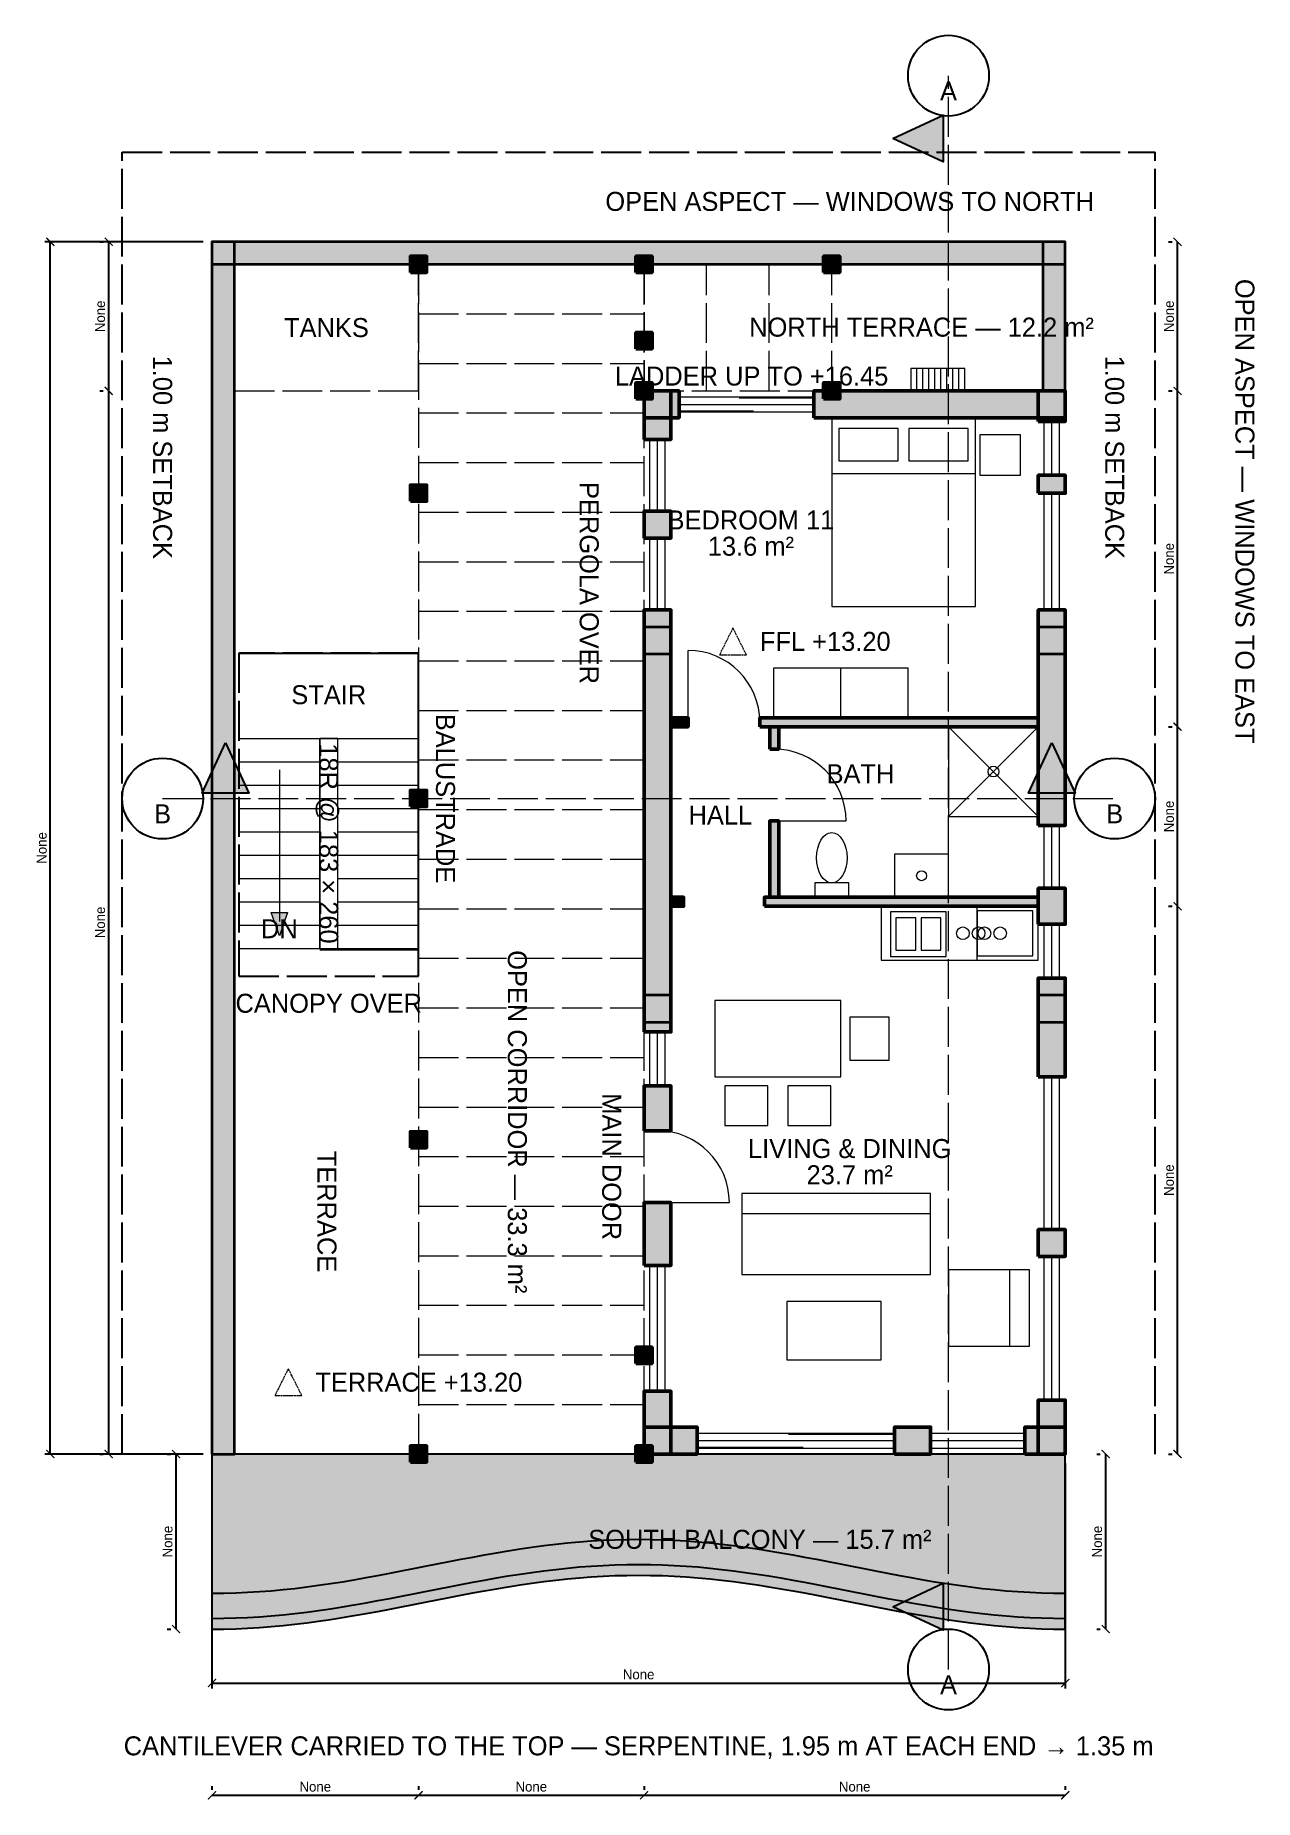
# Model space of a CAD drawing. Header units: millimetres. Extents: x 10533 to 24109, y -350 to 19300.
import ezdxf
from ezdxf.enums import TextEntityAlignment as Align

# ---------------------------------------------------------------- set-up
doc = ezdxf.new("R2010")
doc.units = ezdxf.units.MM
doc.header["$LTSCALE"] = 20
doc.linetypes.add('DASHDOT', pattern=[3.556, 2.54, -0.508, 0, -0.508])
doc.linetypes.add('DASHED', pattern=[1.524, 1.27, -0.254])
for name, color, linetype, lineweight in [('A-ANNO-DIMS', 5, 'CONTINUOUS', 13), ('A-ANNO-PATT', 8, 'CONTINUOUS', 9), ('A-ANNO-SYMB', 5, 'DASHED', 13), ('A-ANNO-TEXT', 7, 'CONTINUOUS', 13), ('A-DOOR', 3, 'CONTINUOUS', 18), ('A-EQPM', 6, 'CONTINUOUS', 13), ('A-FLOR', 7, 'CONTINUOUS', 25), ('A-FLOR-OVER', 7, 'CONTINUOUS', 25), ('A-FLOR-STRS', 2, 'CONTINUOUS', 18), ('A-FURN', 6, 'CONTINUOUS', 13), ('A-GLAZ', 4, 'CONTINUOUS', 18), ('A-WALL', 7, 'CONTINUOUS', 50), ('A-WALL-PATT', 7, 'CONTINUOUS', 9), ('A-WALL-PRHT', 9, 'CONTINUOUS', 35), ('G-ANNO-BNDY', 1, 'DASHDOT', 25), ('L-SITE', 3, 'CONTINUOUS', 18), ('S-COLS', 7, 'CONTINUOUS', 35)]:
    doc.layers.add(name, color=color, linetype=linetype, lineweight=lineweight)
doc.dimstyles.new('ARCH', dxfattribs={"dimtxt": 2.2, "dimasz": 1.8, "dimexe": 1.2, "dimexo": 2, "dimgap": 0.8, "dimtad": 1, "dimlfac": 0.001, "dimblk": 'ARCHTICK', "dimcen": 2.5, "dimazin": 3, "dimtfac": 1, "dimtmove": 0, "dimatfit": 3})

# ---------------------------------------------------------------- blocks, each defined once
blk = doc.blocks.new('_ARCHTICK')
at = {"color": 0, "linetype": 'BYBLOCK', "const_width": 0.15}
blk.add_lwpolyline([(-0.5, -0.5), (0.5, 0.5)], dxfattribs=at)

msp = doc.modelspace()

# ---------------------------------------------------------------- hatches: boundary and pattern name
at = {"layer": 'A-ANNO-PATT'}
for points in [[(20080, 18150), (20640, 18410), (20640, 17890)], [(12650, 11420), (12910, 10860), (12390, 10860)], [(21850, 11420), (22110, 10860), (21590, 10860)], [(13250, 9270), (13160, 9530), (13340, 9530)], [(12500, 3500), (12500, 1550), (12631.944, 1551.142), (12763.889, 1554.558), (12895.833, 1560.222), (13027.778, 1568.092), (13159.722, 1578.108), (13291.667, 1590.192), (13423.611, 1604.254), (13555.556, 1620.187), (13687.5, 1637.868), (13819.444, 1657.164), (13951.389, 1677.927), (14083.333, 1700), (14215.278, 1723.215), (14347.222, 1747.394), (14479.167, 1772.354), (14611.111, 1797.906), (14743.056, 1823.853), (14875, 1850), (15006.944, 1876.147), (15138.889, 1902.094), (15270.833, 1927.646), (15402.778, 1952.606), (15534.722, 1976.785), (15666.667, 2000), (15798.611, 2022.073), (15930.556, 2042.836), (16062.5, 2062.132), (16194.444, 2079.813), (16326.389, 2095.746), (16458.333, 2109.808), (16590.278, 2121.892), (16722.222, 2131.908), (16854.167, 2139.778), (16986.111, 2145.442), (17118.056, 2148.858), (17250, 2150), (17381.944, 2148.858), (17513.889, 2145.442), (17645.833, 2139.778), (17777.778, 2131.908), (17909.722, 2121.892), (18041.667, 2109.808), (18173.611, 2095.746), (18305.556, 2079.813), (18437.5, 2062.132), (18569.444, 2042.836), (18701.389, 2022.073), (18833.333, 2000), (18965.278, 1976.785), (19097.222, 1952.606), (19229.167, 1927.646), (19361.111, 1902.094), (19493.056, 1876.147), (19625, 1850), (19756.944, 1823.853), (19888.889, 1797.906), (20020.833, 1772.354), (20152.778, 1747.394), (20284.722, 1723.215), (20416.667, 1700), (20548.611, 1677.927), (20680.556, 1657.164), (20812.5, 1637.868), (20944.444, 1620.187), (21076.389, 1604.254), (21208.333, 1590.192), (21340.278, 1578.108), (21472.222, 1568.092), (21604.167, 1560.222), (21736.111, 1554.558), (21868.056, 1551.142), (22000, 1550), (22000, 3500)], [(20080, 1800), (20640, 2060), (20640, 1540)]]:
    msp.add_hatch(color=7, dxfattribs=at).paths.add_polyline_path(points)
at = {"layer": 'A-WALL-PATT'}
for points in [[(12500, 3500), (12750, 3500), (12750, 17000), (12500, 17000)], [(12500, 16750), (22000, 16750), (22000, 17000), (12500, 17000)], [(21750, 15340), (22000, 15340), (22000, 17000), (21750, 17000)], [(14710, 16660), (14890, 16660), (14890, 16840), (14710, 16840)], [(17220, 16660), (17400, 16660), (17400, 16840), (17220, 16840)], [(17220, 16660), (17400, 16660), (17400, 16840), (17220, 16840)], [(19310, 16660), (19490, 16660), (19490, 16840), (19310, 16840)], [(17220, 15810), (17400, 15810), (17400, 15990), (17220, 15990)], [(17220, 15250), (17400, 15250), (17400, 15430), (17220, 15430)], [(17310, 14800), (17610, 14800), (17610, 15340), (17310, 15340)], [(17310, 15040), (17700, 15040), (17700, 15340), (17310, 15340)], [(19200, 15040), (22000, 15040), (22000, 15340), (19200, 15340)], [(19310, 15250), (19490, 15250), (19490, 15430), (19310, 15430)], [(21700, 15000), (22000, 15000), (22000, 15340), (21700, 15340)], [(21700, 14200), (22000, 14200), (22000, 14400), (21700, 14400)], [(14710, 14110), (14890, 14110), (14890, 14290), (14710, 14290)], [(17310, 13700), (17610, 13700), (17610, 14000), (17310, 14000)], [(17310, 8200), (17610, 8200), (17610, 12900), (17310, 12900)], [(21700, 10500), (22000, 10500), (22000, 12900), (21700, 12900)], [(17610, 11600), (17800, 11600), (17800, 11700), (17610, 11700)], [(18600, 11600), (21700, 11600), (21700, 11700), (18600, 11700)], [(18710, 11350), (18810, 11350), (18810, 11600), (18710, 11600)], [(14710, 10710), (14890, 10710), (14890, 10890), (14710, 10890)], [(18710, 9700), (18810, 9700), (18810, 10550), (18710, 10550)], [(17610, 9600), (17750, 9600), (17750, 9700), (17610, 9700)], [(18650, 9600), (21700, 9600), (21700, 9700), (18650, 9700)], [(21700, 9400), (22000, 9400), (22000, 9800), (21700, 9800)], [(21700, 7700), (22000, 7700), (22000, 8800), (21700, 8800)], [(17310, 7100), (17610, 7100), (17610, 7600), (17310, 7600)], [(14710, 6910), (14890, 6910), (14890, 7090), (14710, 7090)], [(17310, 5600), (17610, 5600), (17610, 6300), (17310, 6300)], [(21700, 5700), (22000, 5700), (22000, 6000), (21700, 6000)], [(17220, 4510), (17400, 4510), (17400, 4690), (17220, 4690)], [(17310, 3500), (17610, 3500), (17610, 4200), (17310, 4200)], [(21700, 3500), (22000, 3500), (22000, 4100), (21700, 4100)], [(17310, 3500), (17900, 3500), (17900, 3800), (17310, 3800)], [(20100, 3500), (20500, 3500), (20500, 3800), (20100, 3800)], [(21550, 3500), (22000, 3500), (22000, 3800), (21550, 3800)], [(14710, 3410), (14890, 3410), (14890, 3590), (14710, 3590)], [(17220, 3410), (17400, 3410), (17400, 3590), (17220, 3590)]]:
    msp.add_hatch(color=7, dxfattribs=at).paths.add_polyline_path(points)

# ---------------------------------------------------------------- linework, layer by layer
at = {"layer": 'A-ANNO-SYMB', "linetype": 'DASHED', "ltscale": 17.5}
for p, q in [((20700, 1100), (20700, 18850)), ((11950, 10800), (22550, 10800))]:
    msp.add_line(p, q, dxfattribs=at)
at = {"layer": 'A-ANNO-SYMB'}
for points in [[(18300, 12700), (18150, 12400), (18450, 12400)], [(13350, 4450), (13200, 4150), (13500, 4150)]]:
    msp.add_lwpolyline(points, close=True, dxfattribs=at)
at = {"layer": 'A-DOOR'}
for p, q in [((17800, 11650), (17800, 12450)), ((17800, 11600), (17800, 11700)), ((18600, 11600), (18600, 11700)), ((18710, 11350), (18810, 11350)), ((18710, 10550), (18810, 10550)), ((18760, 10550), (19560, 10550)), ((17750, 9600), (17750, 9700)), ((18650, 9600), (18650, 9700)), ((17310, 7100), (17610, 7100)), ((17310, 6300), (17610, 6300)), ((17460, 6300), (18260, 6300))]:
    msp.add_line(p, q, dxfattribs=at)
for centre in [(17800, 11650), (18760, 10550), (17460, 6300)]:
    msp.add_arc(centre, 800, 0, 90, dxfattribs=at)
at = {"layer": 'A-EQPM'}
for p, q in [((20700, 10600), (21700, 11600)), ((21700, 10600), (20700, 11600))]:
    msp.add_line(p, q, dxfattribs=at)
for points in [[(20700, 10600), (21700, 10600), (21700, 11600), (20700, 11600)], [(20100, 9700), (20700, 9700), (20700, 10180), (20100, 10180)], [(19210, 9700), (19590, 9700), (19590, 9860), (19210, 9860)], [(20055, 9040), (20675, 9040), (20675, 9540), (20055, 9540)], [(20115, 9110), (20335, 9110), (20335, 9470), (20115, 9470)], [(20395, 9110), (20615, 9110), (20615, 9470), (20395, 9470)]]:
    msp.add_lwpolyline(points, close=True, dxfattribs=at)
for centre, radius in [((21200, 11100), 60), ((20400, 9940), 55)]:
    msp.add_circle(centre, radius, dxfattribs=at)
msp.add_ellipse((19400, 10140), major_axis=(0, 280), ratio=0.607142857, dxfattribs=at)
at = {"layer": 'A-FLOR'}
for p, q in [((12800, 12420), (14800, 12420)), ((14800, 9120), (14800, 12420)), ((13700, 9120), (14800, 9120))]:
    msp.add_line(p, q, dxfattribs=at)
for points in [[(20080, 18150), (20640, 18410), (20640, 17890)], [(12650, 11420), (12910, 10860), (12390, 10860)], [(21850, 11420), (22110, 10860), (21590, 10860)], [(12500, 3500), (12500, 1550), (12631.944, 1551.142), (12763.889, 1554.558), (12895.833, 1560.222), (13027.778, 1568.092), (13159.722, 1578.108), (13291.667, 1590.192), (13423.611, 1604.254), (13555.556, 1620.187), (13687.5, 1637.868), (13819.444, 1657.164), (13951.389, 1677.927), (14083.333, 1700), (14215.278, 1723.215), (14347.222, 1747.394), (14479.167, 1772.354), (14611.111, 1797.906), (14743.056, 1823.853), (14875, 1850), (15006.944, 1876.147), (15138.889, 1902.094), (15270.833, 1927.646), (15402.778, 1952.606), (15534.722, 1976.785), (15666.667, 2000), (15798.611, 2022.073), (15930.556, 2042.836), (16062.5, 2062.132), (16194.444, 2079.813), (16326.389, 2095.746), (16458.333, 2109.808), (16590.278, 2121.892), (16722.222, 2131.908), (16854.167, 2139.778), (16986.111, 2145.442), (17118.056, 2148.858), (17250, 2150), (17381.944, 2148.858), (17513.889, 2145.442), (17645.833, 2139.778), (17777.778, 2131.908), (17909.722, 2121.892), (18041.667, 2109.808), (18173.611, 2095.746), (18305.556, 2079.813), (18437.5, 2062.132), (18569.444, 2042.836), (18701.389, 2022.073), (18833.333, 2000), (18965.278, 1976.785), (19097.222, 1952.606), (19229.167, 1927.646), (19361.111, 1902.094), (19493.056, 1876.147), (19625, 1850), (19756.944, 1823.853), (19888.889, 1797.906), (20020.833, 1772.354), (20152.778, 1747.394), (20284.722, 1723.215), (20416.667, 1700), (20548.611, 1677.927), (20680.556, 1657.164), (20812.5, 1637.868), (20944.444, 1620.187), (21076.389, 1604.254), (21208.333, 1590.192), (21340.278, 1578.108), (21472.222, 1568.092), (21604.167, 1560.222), (21736.111, 1554.558), (21868.056, 1551.142), (22000, 1550), (22000, 3500)], [(20080, 1800), (20640, 2060), (20640, 1540)]]:
    msp.add_lwpolyline(points, close=True, dxfattribs=at)
at = {"layer": 'A-FLOR', "linetype": 'DASHED', "ltscale": 17.5}
msp.add_lwpolyline([(12500, 1950), (12631.944, 1951.142), (12763.889, 1954.558), (12895.833, 1960.222), (13027.778, 1968.092), (13159.722, 1978.108), (13291.667, 1990.192), (13423.611, 2004.254), (13555.556, 2020.187), (13687.5, 2037.868), (13819.444, 2057.164), (13951.389, 2077.927), (14083.333, 2100), (14215.278, 2123.215), (14347.222, 2147.394), (14479.167, 2172.354), (14611.111, 2197.906), (14743.056, 2223.853), (14875, 2250), (15006.944, 2276.147), (15138.889, 2302.094), (15270.833, 2327.646), (15402.778, 2352.606), (15534.722, 2376.785), (15666.667, 2400), (15798.611, 2422.073), (15930.556, 2442.836), (16062.5, 2462.132), (16194.444, 2479.813), (16326.389, 2495.746), (16458.333, 2509.808), (16590.278, 2521.892), (16722.222, 2531.908), (16854.167, 2539.778), (16986.111, 2545.442), (17118.056, 2548.858), (17250, 2550), (17381.944, 2548.858), (17513.889, 2545.442), (17645.833, 2539.778), (17777.778, 2531.908), (17909.722, 2521.892), (18041.667, 2509.808), (18173.611, 2495.746), (18305.556, 2479.813), (18437.5, 2462.132), (18569.444, 2442.836), (18701.389, 2422.073), (18833.333, 2400), (18965.278, 2376.785), (19097.222, 2352.606), (19229.167, 2327.646), (19361.111, 2302.094), (19493.056, 2276.147), (19625, 2250), (19756.944, 2223.853), (19888.889, 2197.906), (20020.833, 2172.354), (20152.778, 2147.394), (20284.722, 2123.215), (20416.667, 2100), (20548.611, 2077.927), (20680.556, 2057.164), (20812.5, 2037.868), (20944.444, 2020.187), (21076.389, 2004.254), (21208.333, 1990.192), (21340.278, 1978.108), (21472.222, 1968.092), (21604.167, 1960.222), (21736.111, 1954.558), (21868.056, 1951.142), (22000, 1950)], dxfattribs=at)
at = {"layer": 'A-FLOR'}
for points in [[(12500, 1670), (12631.944, 1671.142), (12763.889, 1674.558), (12895.833, 1680.222), (13027.778, 1688.092), (13159.722, 1698.108), (13291.667, 1710.192), (13423.611, 1724.254), (13555.556, 1740.187), (13687.5, 1757.868), (13819.444, 1777.164), (13951.389, 1797.927), (14083.333, 1820), (14215.278, 1843.215), (14347.222, 1867.394), (14479.167, 1892.354), (14611.111, 1917.906), (14743.056, 1943.853), (14875, 1970), (15006.944, 1996.147), (15138.889, 2022.094), (15270.833, 2047.646), (15402.778, 2072.606), (15534.722, 2096.785), (15666.667, 2120), (15798.611, 2142.073), (15930.556, 2162.836), (16062.5, 2182.132), (16194.444, 2199.813), (16326.389, 2215.746), (16458.333, 2229.808), (16590.278, 2241.892), (16722.222, 2251.908), (16854.167, 2259.778), (16986.111, 2265.442), (17118.056, 2268.858), (17250, 2270), (17381.944, 2268.858), (17513.889, 2265.442), (17645.833, 2259.778), (17777.778, 2251.908), (17909.722, 2241.892), (18041.667, 2229.808), (18173.611, 2215.746), (18305.556, 2199.813), (18437.5, 2182.132), (18569.444, 2162.836), (18701.389, 2142.073), (18833.333, 2120), (18965.278, 2096.785), (19097.222, 2072.606), (19229.167, 2047.646), (19361.111, 2022.094), (19493.056, 1996.147), (19625, 1970), (19756.944, 1943.853), (19888.889, 1917.906), (20020.833, 1892.354), (20152.778, 1867.394), (20284.722, 1843.215), (20416.667, 1820), (20548.611, 1797.927), (20680.556, 1777.164), (20812.5, 1757.868), (20944.444, 1740.187), (21076.389, 1724.254), (21208.333, 1710.192), (21340.278, 1698.108), (21472.222, 1688.092), (21604.167, 1680.222), (21736.111, 1674.558), (21868.056, 1671.142), (22000, 1670)], [(12500, 1550), (12631.944, 1551.142), (12763.889, 1554.558), (12895.833, 1560.222), (13027.778, 1568.092), (13159.722, 1578.108), (13291.667, 1590.192), (13423.611, 1604.254), (13555.556, 1620.187), (13687.5, 1637.868), (13819.444, 1657.164), (13951.389, 1677.927), (14083.333, 1700), (14215.278, 1723.215), (14347.222, 1747.394), (14479.167, 1772.354), (14611.111, 1797.906), (14743.056, 1823.853), (14875, 1850), (15006.944, 1876.147), (15138.889, 1902.094), (15270.833, 1927.646), (15402.778, 1952.606), (15534.722, 1976.785), (15666.667, 2000), (15798.611, 2022.073), (15930.556, 2042.836), (16062.5, 2062.132), (16194.444, 2079.813), (16326.389, 2095.746), (16458.333, 2109.808), (16590.278, 2121.892), (16722.222, 2131.908), (16854.167, 2139.778), (16986.111, 2145.442), (17118.056, 2148.858), (17250, 2150), (17381.944, 2148.858), (17513.889, 2145.442), (17645.833, 2139.778), (17777.778, 2131.908), (17909.722, 2121.892), (18041.667, 2109.808), (18173.611, 2095.746), (18305.556, 2079.813), (18437.5, 2062.132), (18569.444, 2042.836), (18701.389, 2022.073), (18833.333, 2000), (18965.278, 1976.785), (19097.222, 1952.606), (19229.167, 1927.646), (19361.111, 1902.094), (19493.056, 1876.147), (19625, 1850), (19756.944, 1823.853), (19888.889, 1797.906), (20020.833, 1772.354), (20152.778, 1747.394), (20284.722, 1723.215), (20416.667, 1700), (20548.611, 1677.927), (20680.556, 1657.164), (20812.5, 1637.868), (20944.444, 1620.187), (21076.389, 1604.254), (21208.333, 1590.192), (21340.278, 1578.108), (21472.222, 1568.092), (21604.167, 1560.222), (21736.111, 1554.558), (21868.056, 1551.142), (22000, 1550)]]:
    msp.add_lwpolyline(points, dxfattribs=at)
for centre in [(20700, 18850), (11950, 10800), (22550, 10800), (20700, 1100)]:
    msp.add_circle(centre, 450, dxfattribs=at)
at = {"layer": 'A-FLOR-OVER', "linetype": 'DASHED', "ltscale": 17.5}
msp.add_lwpolyline([(12800, 8820), (14800, 8820), (14800, 12420), (12800, 12420)], close=True, dxfattribs=at)
at = {"layer": 'A-FLOR-STRS'}
for p, q in [((20346.667, 15340), (20346.667, 15590)), ((20413.333, 15340), (20413.333, 15590)), ((20480, 15340), (20480, 15590)), ((20546.667, 15340), (20546.667, 15590)), ((20613.333, 15340), (20613.333, 15590)), ((20680, 15340), (20680, 15590)), ((20746.667, 15340), (20746.667, 15590)), ((20813.333, 15340), (20813.333, 15590)), ((12800, 11470), (14800, 11470)), ((12800, 11470), (13700, 11470)), ((13700, 9130), (13700, 11470)), ((13900, 11470), (14800, 11470)), ((13900, 9130), (13900, 11470)), ((12800, 11210), (13700, 11210)), ((13900, 11210), (14800, 11210)), ((13250, 11120), (13250, 9430)), ((12800, 10950), (13700, 10950)), ((13900, 10950), (14800, 10950)), ((12800, 10690), (13700, 10690)), ((13900, 10690), (14800, 10690)), ((12800, 10430), (13700, 10430)), ((13900, 10430), (14800, 10430)), ((12800, 10170), (13700, 10170)), ((13900, 10170), (14800, 10170)), ((12800, 9910), (13700, 9910)), ((13900, 9910), (14800, 9910)), ((12800, 9650), (13700, 9650)), ((13900, 9650), (14800, 9650)), ((12800, 9390), (13700, 9390)), ((13900, 9390), (14800, 9390)), ((12800, 9130), (13700, 9130)), ((13900, 9130), (14800, 9130))]:
    msp.add_line(p, q, dxfattribs=at)
for points in [[(20280, 15340), (20880, 15340), (20880, 15590), (20280, 15590)], [(13700, 9130), (13900, 9130), (13900, 11470), (13700, 11470)], [(13250, 9270), (13160, 9530), (13340, 9530)]]:
    msp.add_lwpolyline(points, close=True, dxfattribs=at)
at = {"layer": 'A-FURN'}
for p, q in [((19400, 14420), (21000, 14420)), ((19500, 11700), (19500, 12250)), ((21020, 9000), (21020, 9600)), ((12500, 1550), (12500, 3500)), ((22000, 1550), (22000, 3500))]:
    msp.add_line(p, q, dxfattribs=at)
at = {"layer": 'A-FURN', "linetype": 'DASHED', "ltscale": 17.5}
msp.add_lwpolyline([(12750, 15340), (14800, 15340), (14800, 16750), (12750, 16750)], close=True, dxfattribs=at)
at = {"layer": 'A-FURN'}
for points in [[(19400, 12940), (21000, 12940), (21000, 15040), (19400, 15040)], [(19480, 14560), (20140, 14560), (20140, 14920), (19480, 14920)], [(20260, 14560), (20920, 14560), (20920, 14920), (20260, 14920)], [(21050, 14400), (21500, 14400), (21500, 14850), (21050, 14850)], [(18750, 11700), (20250, 11700), (20250, 12250), (18750, 12250)], [(19950, 9000), (21700, 9000), (21700, 9600), (19950, 9600)], [(21020, 9050), (21640, 9050), (21640, 9550), (21020, 9550)], [(18100, 7700), (19500, 7700), (19500, 8550), (18100, 8550)], [(19600, 7885), (20040, 7885), (20040, 8365), (19600, 8365)], [(18210, 7160), (18690, 7160), (18690, 7600), (18210, 7600)], [(18910, 7160), (19390, 7160), (19390, 7600), (18910, 7600)], [(18400, 5500), (20500, 5500), (20500, 6400), (18400, 6400)], [(18400, 6180), (20500, 6180), (20500, 6400), (18400, 6400)], [(20700, 4700), (21600, 4700), (21600, 5550), (20700, 5550)], [(21380, 4700), (21600, 4700), (21600, 5550), (21380, 5550)], [(18900, 4550), (19950, 4550), (19950, 5200), (18900, 5200)]]:
    msp.add_lwpolyline(points, close=True, dxfattribs=at)
for centre in [(20860, 9300), (21035, 9300), (21100, 9300), (21275, 9300)]:
    msp.add_circle(centre, 70, dxfattribs=at)
at = {"layer": 'A-GLAZ'}
for p, q in [((17700, 15040), (17700, 15340)), ((19200, 15040), (19200, 15340)), ((17700, 15274), (19200, 15274)), ((17700, 15190), (19200, 15190)), ((18370, 15262), (19200, 15262)), ((17700, 15118), (18530, 15118)), ((17700, 15106), (19200, 15106)), ((21700, 15000), (22000, 15000)), ((21766, 14400), (21766, 15000)), ((21850, 14400), (21850, 15000)), ((21934, 14400), (21934, 15000)), ((17310, 14800), (17610, 14800)), ((17376, 14000), (17376, 14800)), ((17460, 14000), (17460, 14800)), ((17544, 14000), (17544, 14800)), ((21700, 14400), (22000, 14400)), ((21700, 14200), (22000, 14200)), ((21766, 12900), (21766, 14200)), ((21850, 12900), (21850, 14200)), ((21934, 12900), (21934, 14200)), ((17310, 14000), (17610, 14000)), ((17310, 13700), (17610, 13700)), ((17376, 12900), (17376, 13700)), ((17460, 12900), (17460, 13700)), ((17544, 12900), (17544, 13700)), ((17310, 12900), (17610, 12900)), ((21700, 12900), (22000, 12900)), ((21700, 10500), (22000, 10500)), ((21766, 9800), (21766, 10500)), ((21850, 9800), (21850, 10500)), ((21934, 9800), (21934, 10500)), ((21700, 9800), (22000, 9800)), ((21700, 9400), (22000, 9400)), ((21766, 8800), (21766, 9400)), ((21850, 8800), (21850, 9400)), ((21934, 8800), (21934, 9400)), ((21700, 8800), (22000, 8800)), ((17310, 8200), (17610, 8200)), ((17376, 7600), (17376, 8200)), ((17460, 7600), (17460, 8200)), ((17544, 7600), (17544, 8200)), ((21700, 7700), (22000, 7700)), ((21766, 6000), (21766, 7700)), ((21850, 6000), (21850, 7700)), ((21934, 6000), (21934, 7700)), ((17310, 7600), (17610, 7600)), ((21700, 6000), (22000, 6000)), ((21700, 5700), (22000, 5700)), ((21766, 4100), (21766, 5700)), ((21850, 4100), (21850, 5700)), ((21934, 4100), (21934, 5700)), ((17310, 5600), (17610, 5600)), ((17376, 4200), (17376, 5600)), ((17460, 4200), (17460, 5600)), ((17544, 4200), (17544, 5600)), ((17310, 4200), (17610, 4200)), ((21700, 4100), (22000, 4100)), ((17900, 3500), (17900, 3800)), ((17900, 3734), (20100, 3734)), ((20100, 3500), (20100, 3800)), ((20500, 3500), (20500, 3800)), ((20500, 3734), (21550, 3734)), ((21550, 3500), (21550, 3800)), ((17900, 3650), (20100, 3650)), ((17900, 3578), (19080, 3578)), ((17900, 3566), (20100, 3566)), ((18920, 3722), (20100, 3722)), ((20500, 3650), (21550, 3650)), ((20500, 3566), (21550, 3566))]:
    msp.add_line(p, q, dxfattribs=at)
at = {"layer": 'A-WALL'}
for points in [[(14710, 16660), (14890, 16660), (14890, 16840), (14710, 16840)], [(17220, 16660), (17400, 16660), (17400, 16840), (17220, 16840)], [(17220, 16660), (17400, 16660), (17400, 16840), (17220, 16840)], [(19310, 16660), (19490, 16660), (19490, 16840), (19310, 16840)], [(17220, 15810), (17400, 15810), (17400, 15990), (17220, 15990)], [(17220, 15250), (17400, 15250), (17400, 15430), (17220, 15430)], [(17310, 14800), (17610, 14800), (17610, 15340), (17310, 15340)], [(17310, 15040), (17700, 15040), (17700, 15340), (17310, 15340)], [(19200, 15040), (22000, 15040), (22000, 15340), (19200, 15340)], [(19310, 15250), (19490, 15250), (19490, 15430), (19310, 15430)], [(21700, 15000), (22000, 15000), (22000, 15340), (21700, 15340)], [(21700, 14200), (22000, 14200), (22000, 14400), (21700, 14400)], [(14710, 14110), (14890, 14110), (14890, 14290), (14710, 14290)], [(17310, 13700), (17610, 13700), (17610, 14000), (17310, 14000)], [(17310, 8200), (17610, 8200), (17610, 12900), (17310, 12900)], [(21700, 10500), (22000, 10500), (22000, 12900), (21700, 12900)], [(17610, 11600), (17800, 11600), (17800, 11700), (17610, 11700)], [(18600, 11600), (21700, 11600), (21700, 11700), (18600, 11700)], [(18710, 11350), (18810, 11350), (18810, 11600), (18710, 11600)], [(14710, 10710), (14890, 10710), (14890, 10890), (14710, 10890)], [(18710, 9700), (18810, 9700), (18810, 10550), (18710, 10550)], [(17610, 9600), (17750, 9600), (17750, 9700), (17610, 9700)], [(18650, 9600), (21700, 9600), (21700, 9700), (18650, 9700)], [(21700, 9400), (22000, 9400), (22000, 9800), (21700, 9800)], [(21700, 7700), (22000, 7700), (22000, 8800), (21700, 8800)], [(17310, 7100), (17610, 7100), (17610, 7600), (17310, 7600)], [(14710, 6910), (14890, 6910), (14890, 7090), (14710, 7090)], [(17310, 5600), (17610, 5600), (17610, 6300), (17310, 6300)], [(21700, 5700), (22000, 5700), (22000, 6000), (21700, 6000)], [(17220, 4510), (17400, 4510), (17400, 4690), (17220, 4690)], [(17310, 3500), (17610, 3500), (17610, 4200), (17310, 4200)], [(21700, 3500), (22000, 3500), (22000, 4100), (21700, 4100)], [(17310, 3500), (17900, 3500), (17900, 3800), (17310, 3800)], [(20100, 3500), (20500, 3500), (20500, 3800), (20100, 3800)], [(21550, 3500), (22000, 3500), (22000, 3800), (21550, 3800)], [(14710, 3410), (14890, 3410), (14890, 3590), (14710, 3590)], [(17220, 3410), (17400, 3410), (17400, 3590), (17220, 3590)]]:
    msp.add_lwpolyline(points, close=True, dxfattribs=at)
at = {"layer": 'A-WALL-PRHT'}
for points in [[(12500, 3500), (12750, 3500), (12750, 17000), (12500, 17000)], [(12500, 16750), (22000, 16750), (22000, 17000), (12500, 17000)], [(21750, 15340), (22000, 15340), (22000, 17000), (21750, 17000)]]:
    msp.add_lwpolyline(points, close=True, dxfattribs=at)
at = {"layer": 'G-ANNO-BNDY', "linetype": 'DASHED', "ltscale": 17.5}
for p, q in [((11500, 3500), (11500, 18000)), ((11500, 18000), (23000, 18000)), ((23000, 3500), (23000, 18000))]:
    msp.add_line(p, q, dxfattribs=at)
at = {"layer": 'L-SITE', "linetype": 'DASHED', "ltscale": 17.5}
for p, q in [((18006.667, 15340), (18006.667, 16750)), ((18703.333, 15340), (18703.333, 16750)), ((14800, 16197.917), (17310, 16197.917)), ((14800, 15645.833), (17310, 15645.833)), ((14800, 15093.75), (17310, 15093.75)), ((14800, 14541.667), (17310, 14541.667)), ((14800, 13989.583), (17310, 13989.583)), ((14800, 13437.5), (17310, 13437.5)), ((14800, 12885.417), (17310, 12885.417)), ((14800, 12333.333), (17310, 12333.333)), ((14800, 11781.25), (17310, 11781.25)), ((14800, 11229.167), (17310, 11229.167)), ((14800, 10677.083), (17310, 10677.083)), ((14800, 10125), (17310, 10125)), ((14800, 9572.917), (17310, 9572.917)), ((14800, 9020.833), (17310, 9020.833)), ((14800, 8468.75), (17310, 8468.75)), ((14800, 7916.667), (17310, 7916.667)), ((14800, 7364.583), (17310, 7364.583)), ((14800, 6812.5), (17310, 6812.5)), ((14800, 6260.417), (17310, 6260.417)), ((14800, 5708.333), (17310, 5708.333)), ((14800, 5156.25), (17310, 5156.25)), ((14800, 4604.167), (17310, 4604.167)), ((14800, 4052.083), (17310, 4052.083))]:
    msp.add_line(p, q, dxfattribs=at)
for points in [[(14800, 3500), (17310, 3500), (17310, 16750), (14800, 16750)], [(17310, 15340), (19400, 15340), (19400, 16750), (17310, 16750)]]:
    msp.add_lwpolyline(points, close=True, dxfattribs=at)
at = {"layer": 'S-COLS'}
for points in [[(17310, 12410), (17610, 12410), (17610, 12710), (17310, 12710)], [(21700, 12410), (22000, 12410), (22000, 12710), (21700, 12710)], [(17310, 8310), (17610, 8310), (17610, 8610), (17310, 8610)], [(21700, 8310), (22000, 8310), (22000, 8610), (21700, 8610)]]:
    msp.add_lwpolyline(points, close=True, dxfattribs=at)

# ---------------------------------------------------------------- texts
at = {"layer": 'A-ANNO-TEXT'}
for s, height, p in [('A', 211.667, (20700, 18680)), ('OPEN ASPECT — WINDOWS TO NORTH', 211.66667, (19600, 17450)), ('TANKS', 211.6667, (13775, 16045)), ('NORTH TERRACE — 12.2 m²', 211.66667, (20400, 16050)), ('BEDROOM 11', 211.6667, (18500, 13902.235)), ('13.6 m²', 211.6667, (18500, 13610.135)), ('STAIR', 211.6667, (13800, 11956.185)), ('BATH', 211.6667, (19720, 11076.185)), ('B', 211.667, (11950, 10630)), ('HALL', 211.6667, (18160, 10616.185)), ('B', 211.667, (22550, 10630)), ('CANOPY OVER', 211.66667, (13800, 8520)), ('LIVING & DINING', 211.66667, (19600, 6902.235)), ('23.7 m²', 211.6667, (19600, 6610.135)), ('SOUTH BALCONY — 15.7 m²', 211.66667, (18600, 2550)), ('A', 211.667, (20700, 930)), ('CANTILEVER CARRIED TO THE TOP — SERPENTINE, 1.95 m AT EACH END → 1.35 m', 211.66667, (17250, 250))]:
    msp.add_text(s, height=height, dxfattribs=at).set_placement(p, align=Align.MIDDLE_CENTER)
for s, height, p in [('OPEN ASPECT — WINDOWS TO EAST', 211.66667, (24000, 14000)), ('1.00 m SETBACK', 211.66667, (11950, 14600)), ('1.00 m SETBACK', 211.66667, (22550, 14600)), ('PERGOLA OVER', 211.66667, (16700, 13200)), ('BALUSTRADE', 211.6667, (15100, 10800)), ('OPEN CORRIDOR — 33.3 m²', 211.66667, (15900, 7200)), ('MAIN DOOR', 211.6667, (16950, 6700)), ('TERRACE', 211.6667, (13780, 6200))]:
    msp.add_text(s, height=height, rotation=-90, dxfattribs=at).set_placement(p, align=Align.MIDDLE_CENTER)
msp.add_text('LADDER UP TO +16.45', height=211.66667, dxfattribs=at).set_placement((20030, 15505), align=Align.MIDDLE_RIGHT)
for s, height, p in [('FFL +13.20', 211.6667, (18600, 12550)), ('TERRACE +13.20', 211.66667, (13650, 4300))]:
    msp.add_text(s, height=height, dxfattribs=at).set_placement(p, align=Align.MIDDLE_LEFT)
at = {"layer": 'A-FLOR-STRS'}
msp.add_text('18R @ 183 × 260', height=211.66667, rotation=-90, dxfattribs=at).set_placement((13800, 10300), align=Align.MIDDLE_CENTER)
msp.add_text('DN', height=211.6667, dxfattribs=at).set_placement((13250, 9350), align=Align.MIDDLE_CENTER)

# ---------------------------------------------------------------- dimensions: what is measured, and where the dimension line sits
at = {"layer": 'A-ANNO-DIMS'}
for base, p1, p2 in [((10700, 3500), (12500, 3500), (12500, 17000)), ((11350, 15340), (11350, 15340), (11350, 17000)), ((23250, 15340), (23250, 15340), (23250, 17000)), ((11350, 3500), (11350, 3500), (11350, 15340)), ((23250, 11600), (23250, 11600), (23250, 15340)), ((23250, 9600), (23250, 9600), (23250, 11600)), ((23250, 3500), (23250, 3500), (23250, 9600)), ((12100, 1550), (12100, 1550), (12100, 3500)), ((22450, 1550), (22450, 1550), (22450, 3500))]:
    msp.add_linear_dim(base=base, p1=p1, p2=p2, angle=90, text='None', dimstyle='ARCH', override={"dimscale": 50}, dxfattribs=at).render()
for base, p1, p2 in [((12500, 950), (12500, 3500), (22000, 3500)), ((12500, -300), (12500, -300), (14800, -300)), ((14800, -300), (14800, -300), (17310, -300)), ((17310, -300), (17310, -300), (22000, -300))]:
    msp.add_linear_dim(base=base, p1=p1, p2=p2, text='None', dimstyle='ARCH', override={"dimscale": 50}, dxfattribs=at).render()

doc.saveas('drawing.dxf')
